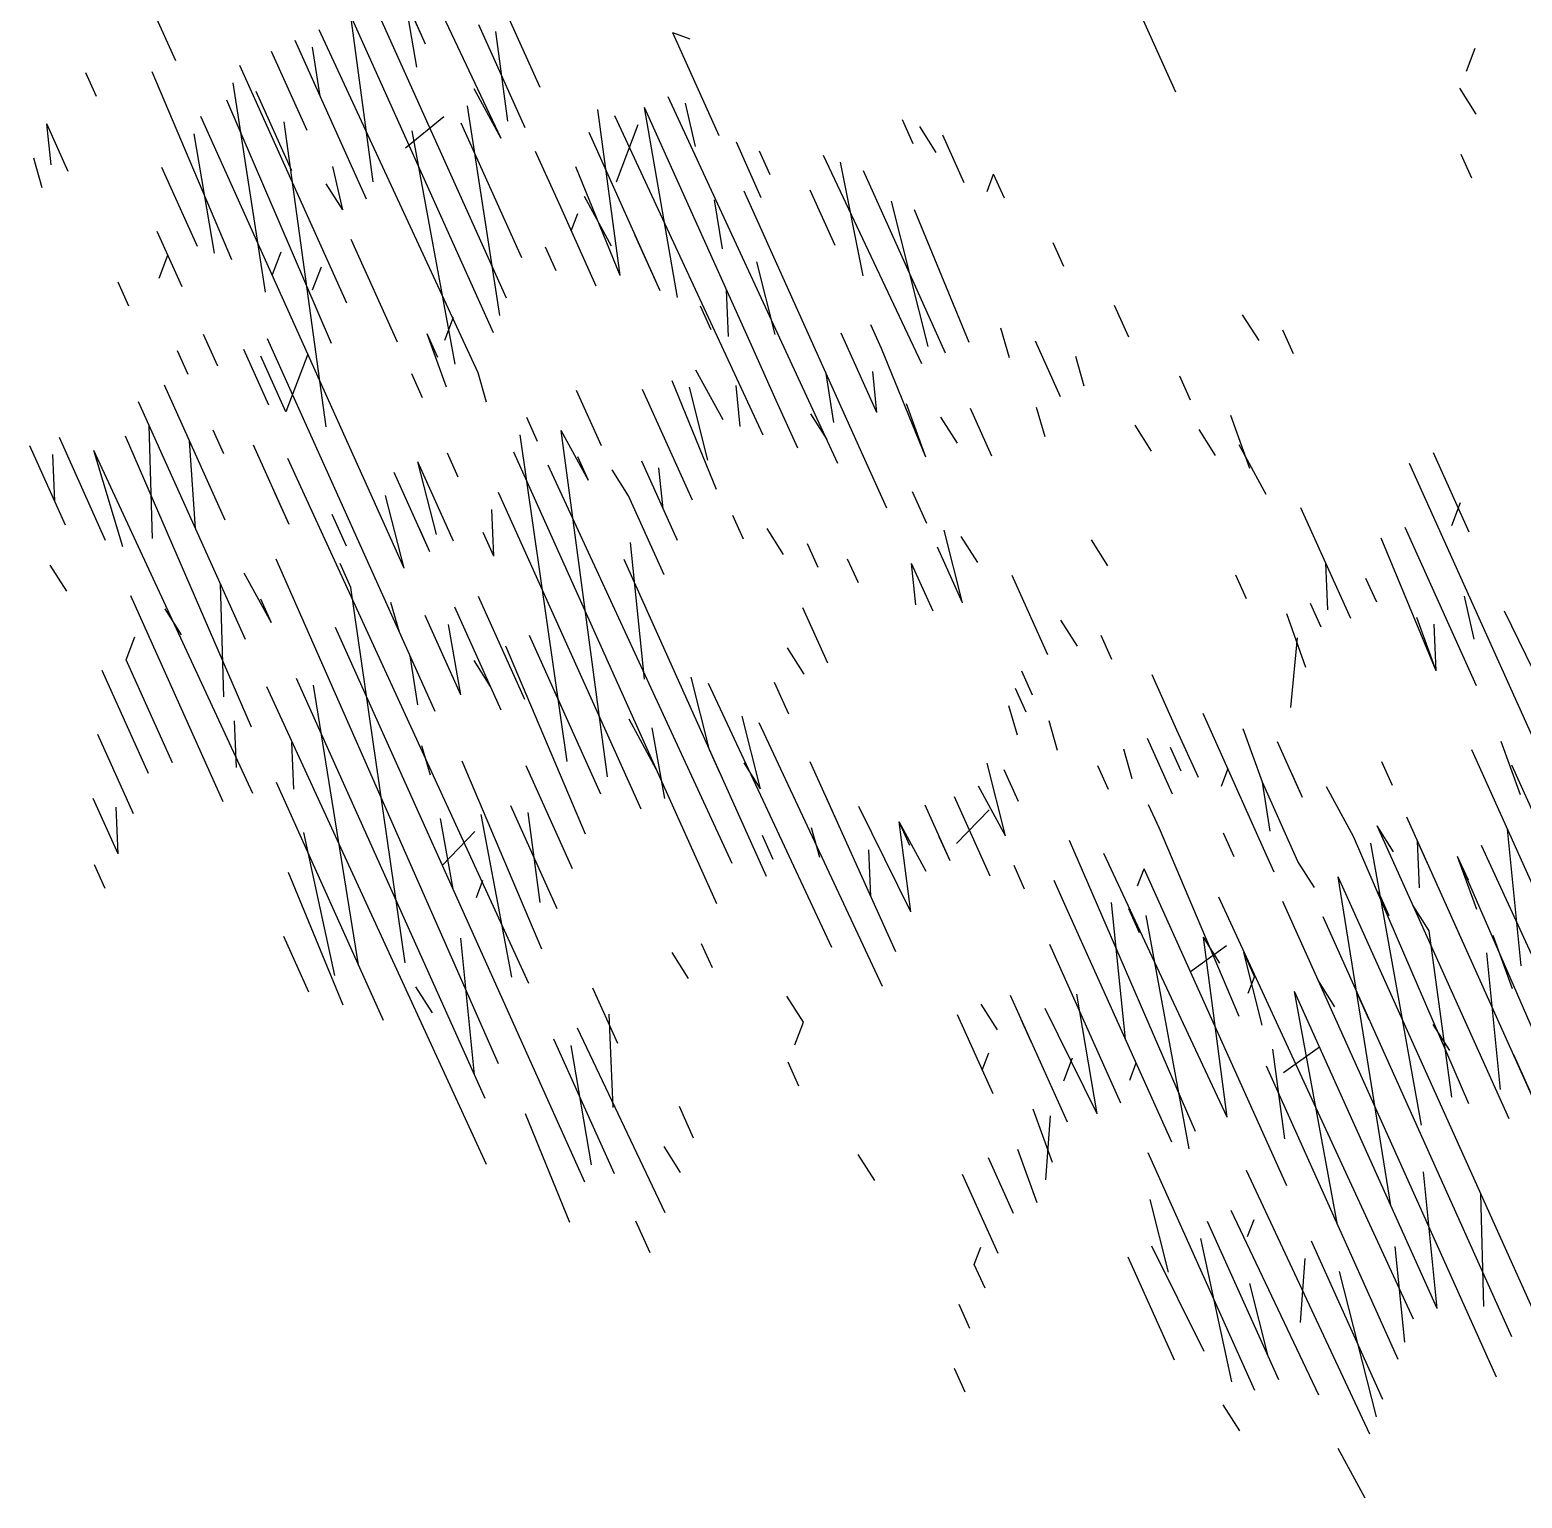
# Model space of a CAD drawing. Header units: metres. Extents: x 1851427 to 1852022, y 5183007 to 5183309.
# Drawn here: x 1851947.197 to 1851949.788, y 5183064.458 to 5183067.007 of the extents above; entities that cross this region are included whole.
import ezdxf

# ---------------------------------------------------------------- set-up
doc = ezdxf.new("R2010")
doc.units = ezdxf.units.M
doc.header["$LTSCALE"] = 2.5
doc.layers.add('FEUIL', color=7, linetype='CONTINUOUS')
doc.layers.add('TRONC', color=7, linetype='CONTINUOUS')
doc.layers.add('PRO_BAT', color=252, linetype='CONTINUOUS', lineweight=18)

# ---------------------------------------------------------------- blocks, each defined once
blk = doc.blocks.new('00_prunus')
at = {"layer": 'FEUIL', "color": 62, "linetype": 'Continuous'}
for p, q in [((2.3868, 4.6987), (2.3868, 4.719)), ((2.3665, 4.6682), (2.3868, 4.6835)), ((2.6052, 4.5971), (2.656, 4.6479)), ((2.3512, 4.6174), (2.3665, 4.6327)), ((2.7424, 4.465), (2.7729, 4.4955)), ((2.7729, 4.4803), (2.7932, 4.4955)), ((2.7932, 4.4803), (2.8084, 4.4955)), ((2.9456, 4.4295), (3.0116, 4.4955)), ((2.9964, 4.4955), (3.0116, 4.4955)), ((3.1132, 4.3634), (3.2504, 4.4955)), ((2.7068, 4.465), (2.7221, 4.4803)), ((2.7221, 4.465), (2.7221, 4.4803)), ((3.0624, 4.2415), (3.3012, 4.4803)), ((3.1996, 4.3939), (3.2504, 4.4803)), ((3.1996, 4.4142), (3.2656, 4.4803)), ((3.098, 4.4142), (3.1488, 4.465)), ((2.4376, 4.4295), (2.4528, 4.4447)), ((2.4681, 4.4295), (2.4884, 4.4447)), ((2.7068, 4.3279), (2.8237, 4.4447)), ((2.7221, 4.3126), (2.8592, 4.4447)), ((2.7576, 4.211), (2.9964, 4.4447)), ((2.7932, 4.3634), (2.844, 4.4447)), ((2.9608, 4.4142), (2.9812, 4.4447)), ((3.098, 4.3787), (3.164, 4.4447)), ((3.1132, 4.3787), (3.1488, 4.4447)), ((2.6916, 4.3431), (2.7729, 4.4295)), ((2.7221, 4.3279), (2.7932, 4.4295)), ((2.8592, 4.2771), (3.0116, 4.4295)), ((2.8948, 4.3939), (2.9304, 4.4295)), ((2.8948, 4.4142), (2.91, 4.4295)), ((2.9304, 4.2923), (3.0116, 4.4295)), ((2.8237, 4.3787), (2.8592, 4.4142)), ((2.8237, 4.211), (3.032, 4.4142)), ((2.9812, 4.2923), (3.0472, 4.4142)), ((3.0116, 4.4142), (3.0116, 4.3634)), ((3.0624, 4.211), (3.2656, 4.4142)), ((3.1996, 4.2923), (3.2656, 4.4142)), ((2.2496, 4.3431), (2.3004, 4.3939)), ((2.7424, 4.2263), (2.91, 4.3939)), ((2.9456, 4.2923), (3.0472, 4.3939)), ((3.0624, 4.1755), (3.286, 4.3939)), ((1.7061, 3.7691), (2.3157, 4.3787)), ((2.91, 4.3431), (2.9304, 4.3787)), ((3.0624, 4.2263), (3.1488, 4.3787)), ((3.1996, 4.2771), (3.3012, 4.3787)), ((3.2656, 4.3431), (3.286, 4.3787)), ((3.3876, 4.3279), (3.4384, 4.3787)), ((2.2649, 4.3431), (2.2649, 4.3634)), ((2.4376, 4.3279), (2.4681, 4.3634)), ((2.59, 4.3431), (2.6052, 4.3634)), ((2.6052, 4.3279), (2.6408, 4.3634)), ((2.656, 4.3431), (2.6713, 4.3634)), ((2.9812, 4.2923), (3.0472, 4.3634)), ((3.0624, 4.2771), (3.1488, 4.3634)), ((3.164, 4.3634), (3.1844, 4.3279)), ((3.2656, 4.3126), (3.3164, 4.3634)), ((2.4681, 4.3279), (2.4884, 4.3431)), ((2.844, 4.2923), (2.8796, 4.3431)), ((3.0828, 4.1755), (3.1844, 4.3431)), ((3.1844, 4.1907), (3.3368, 4.3431)), ((2.1988, 4.2263), (2.3004, 4.3279)), ((2.5189, 4.3126), (2.5392, 4.3279)), ((2.9964, 4.2771), (3.0472, 4.3279)), ((3.032, 4.3126), (3.032, 4.3279)), ((3.2504, 4.1755), (3.3368, 4.3279)), ((2.2344, 4.2263), (2.3157, 4.3126)), ((2.6052, 4.2923), (2.6205, 4.3126)), ((2.6916, 4.2415), (2.7576, 4.3126)), ((2.7424, 4.2618), (2.7932, 4.3126)), ((2.8796, 4.2771), (2.8948, 4.3126)), ((3.164, 4.0891), (3.286, 4.3126)), ((3.1844, 4.1552), (3.3368, 4.3126)), ((3.286, 4.1907), (3.4028, 4.3126)), ((2.1125, 4.211), (2.1988, 4.2923)), ((2.2141, 4.2618), (2.2344, 4.2923)), ((2.6408, 4.2618), (2.6713, 4.2923)), ((2.7424, 4.2618), (2.7576, 4.2923)), ((3.032, 4.2771), (3.0472, 4.2923)), ((3.0624, 4.0028), (3.352, 4.2923)), ((3.2148, 4.2618), (3.2352, 4.2923)), ((3.4384, 4.2771), (3.4536, 4.2923)), ((2.3157, 4.2415), (2.3512, 4.2771)), ((2.336, 4.2415), (2.3512, 4.2771)), ((2.6713, 4.2618), (2.6916, 4.2771)), ((2.7729, 4.2415), (2.7932, 4.2771)), ((3.2148, 4.2618), (3.2352, 4.2771)), ((3.3012, 4.1907), (3.352, 4.2771)), ((2.2344, 4.2263), (2.2496, 4.2618)), ((2.336, 4.2263), (2.3512, 4.2415)), ((2.402, 4.2263), (2.4173, 4.2415)), ((2.7932, 4.211), (2.8237, 4.2415)), ((2.844, 4.211), (2.8592, 4.2415)), ((2.8592, 4.211), (2.8948, 4.2415)), ((3.3164, 4.1907), (3.3672, 4.2415)), ((3.4384, 4.211), (3.4688, 4.2415)), ((3.4536, 4.211), (3.4688, 4.2415)), ((2.336, 4.1907), (2.3665, 4.2263)), ((2.5189, 4.211), (2.5392, 4.2263)), ((2.844, 4.1552), (2.91, 4.2263)), ((2.8592, 4.1755), (2.8948, 4.2263)), ((2.336, 4.1552), (2.3512, 4.211)), ((2.8592, 4.1399), (2.9304, 4.211)), ((3.098, 4.211), (3.098, 4.1907)), ((3.2148, 4.211), (3.2148, 4.1907)), ((3.2504, 4.211), (3.2504, 4.1907)), ((3.4536, 4.1907), (3.4688, 4.211)), ((2.6205, 4.1399), (2.656, 4.1907)), ((2.6205, 4.1755), (2.6408, 4.1907)), ((2.9456, 4.1552), (2.9812, 4.1907)), ((3.0828, 4.1552), (3.1132, 4.1907)), ((3.3164, 4.1552), (3.352, 4.1907)), ((1.8432, 3.8351), (2.1836, 4.1755)), ((2.0617, 4.0891), (2.148, 4.1755)), ((2.6205, 4.1399), (2.656, 4.1755)), ((3.3368, 4.1552), (3.3368, 4.1755)), ((2.6408, 4.1247), (2.6713, 4.1552)), ((2.656, 4.1247), (2.6713, 4.1552)), ((2.844, 3.9012), (2.9812, 4.1552)), ((2.8592, 4.1044), (2.91, 4.1552)), ((2.8796, 4.1247), (2.8948, 4.1552)), ((2.9456, 4.1247), (2.9812, 4.1552)), ((3.098, 4.1399), (3.1132, 4.1552)), ((2.5392, 4.1247), (2.5544, 4.1399)), ((2.8796, 3.9012), (3.0116, 4.1399)), ((2.9964, 3.9012), (3.2352, 4.1399)), ((3.1996, 4.1399), (3.1996, 4.0891)), ((2.082, 4.0231), (2.1328, 4.1247)), ((2.3004, 4.0891), (2.336, 4.1247)), ((2.3157, 4.0383), (2.402, 4.1247)), ((2.7221, 3.8707), (2.9812, 4.1247)), ((2.7221, 3.8351), (3.0116, 4.1247)), ((2.8592, 4.0739), (2.91, 4.1247)), ((3.1996, 4.0891), (3.2352, 4.1247)), ((3.2148, 4.0891), (3.2504, 4.1247)), ((3.2656, 4.1044), (3.286, 4.1247)), ((1.8229, 3.7843), (2.148, 4.1044)), ((2.0109, 3.9012), (2.2141, 4.1044)), ((2.3868, 4.0739), (2.4173, 4.1044)), ((2.5392, 4.0891), (2.5544, 4.1044)), ((3.0472, 4.0891), (3.0624, 4.1044)), ((1.9804, 3.9012), (2.1633, 4.0891)), ((2.0464, 3.9012), (2.2344, 4.0891)), ((2.1328, 4.0536), (2.1633, 4.0891)), ((2.1836, 4.0536), (2.1988, 4.0891)), ((2.2852, 4.0383), (2.336, 4.0891)), ((2.3157, 4.0536), (2.336, 4.0891)), ((2.3665, 4.0739), (2.3665, 4.0891)), ((2.402, 4.0739), (2.4173, 4.0891)), ((2.402, 4.0536), (2.4376, 4.0891)), ((2.5392, 4.0739), (2.5544, 4.0891)), ((2.7068, 4.0536), (2.7424, 4.0891)), ((2.8084, 3.8859), (3.0116, 4.0891)), ((2.844, 3.9875), (2.8948, 4.0891)), ((3.032, 4.0383), (3.0828, 4.0891)), ((3.0472, 4.0383), (3.0828, 4.0891)), ((2.082, 3.9012), (2.2496, 4.0739)), ((2.1125, 3.8707), (2.2344, 4.0739)), ((2.4376, 4.0536), (2.4528, 4.0739)), ((2.5392, 4.0536), (2.5544, 4.0739)), ((2.6916, 3.8707), (2.8948, 4.0739)), ((2.9964, 4.0383), (3.0116, 4.0739)), ((3.0472, 4.0231), (3.098, 4.0739)), ((3.2148, 3.9875), (3.3012, 4.0739)), ((2.7221, 4.0383), (2.7424, 4.0536)), ((2.844, 3.7183), (3.1844, 4.0536)), ((2.9964, 4.0383), (3.0116, 4.0536)), ((3.0624, 4.0028), (3.098, 4.0536)), ((3.164, 3.9012), (3.3164, 4.0536)), ((1.9601, 3.7488), (2.2496, 4.0383)), ((2.1125, 3.7996), (2.2496, 4.0383)), ((3.2352, 3.9723), (3.2656, 4.0383)), ((3.2656, 3.952), (3.3012, 4.0383)), ((2.0617, 3.9215), (2.1125, 4.0231)), ((2.0972, 3.9012), (2.1633, 4.0231)), ((2.2852, 3.9012), (2.402, 4.0231)), ((2.5189, 3.9723), (2.5544, 4.0231)), ((2.5189, 4.0028), (2.5392, 4.0231)), ((2.7221, 4.0028), (2.7424, 4.0231)), ((3.1132, 4.0028), (3.1336, 4.0231)), ((3.1336, 3.8351), (3.3164, 4.0231)), ((3.164, 4.0028), (3.1844, 4.0231)), ((1.9804, 3.7335), (2.2496, 4.0028)), ((1.9804, 3.698), (2.2852, 4.0028)), ((2.5189, 3.9723), (2.5544, 4.0028)), ((2.6205, 3.8351), (2.7932, 4.0028)), ((2.7729, 3.952), (2.8084, 4.0028)), ((3.1132, 3.7843), (3.3368, 4.0028)), ((3.286, 3.9367), (3.3368, 4.0028)), ((3.3012, 3.9367), (3.3672, 4.0028)), ((2.0617, 3.7183), (2.336, 3.9875)), ((2.1988, 3.7843), (2.402, 3.9875)), ((2.2649, 3.8199), (2.4376, 3.9875)), ((2.2852, 3.7996), (2.4681, 3.9875)), ((2.402, 3.9723), (2.402, 3.9875)), ((2.5189, 3.9367), (2.5697, 3.9875)), ((2.5392, 3.9875), (2.5544, 3.952)), ((2.5697, 3.8199), (2.7424, 3.9875)), ((2.7221, 3.9367), (2.7576, 3.9875)), ((2.844, 3.8859), (2.9456, 3.9875)), ((2.9456, 3.9215), (3.0116, 3.9875)), ((3.3368, 3.9367), (3.3876, 3.9875)), ((3.352, 3.952), (3.3672, 3.9875)), ((2.5544, 3.9367), (2.59, 3.9723)), ((2.5697, 3.8504), (2.6916, 3.9723)), ((2.844, 3.8504), (2.9608, 3.9723)), ((2.844, 3.6472), (3.164, 3.9723)), ((2.9456, 3.698), (3.098, 3.9723)), ((2.9812, 3.9215), (3.0116, 3.9723)), ((2.9812, 3.9215), (3.032, 3.9723)), ((2.2649, 3.9012), (2.3004, 3.952)), ((2.2649, 3.8199), (2.336, 3.952)), ((2.2852, 3.7843), (2.3868, 3.952)), ((2.3157, 3.952), (2.336, 3.9215)), ((2.3665, 3.8504), (2.4173, 3.952)), ((2.5697, 3.8859), (2.6052, 3.952)), ((2.5697, 3.9215), (2.6052, 3.952)), ((2.5697, 3.8859), (2.6408, 3.952)), ((2.7932, 3.9012), (2.8237, 3.952)), ((3.1488, 3.9215), (3.1844, 3.952)), ((2.0464, 3.7335), (2.2496, 3.9367)), ((2.148, 3.7691), (2.2496, 3.9367)), ((2.2852, 3.9367), (2.2852, 3.9215)), ((2.3004, 3.7843), (2.4528, 3.9367)), ((2.7424, 3.5811), (3.098, 3.9367)), ((3.0116, 3.9012), (3.032, 3.9367)), ((3.1488, 3.9215), (3.164, 3.9367)), ((3.164, 3.8504), (3.1996, 3.9367)), ((2.6052, 3.8859), (2.6205, 3.9215)), ((2.656, 3.9012), (2.6713, 3.9215)), ((2.2141, 3.9012), (2.2344, 3.8707)), ((2.3512, 3.7996), (2.4528, 3.9012)), ((2.6916, 3.8859), (2.7068, 3.9012)), ((3.1336, 3.7691), (3.2656, 3.9012)), ((3.2148, 3.8859), (3.2352, 3.9012)), ((3.3164, 3.8859), (3.3368, 3.9012)), ((2.2141, 3.8199), (2.2496, 3.8859)), ((2.844, 3.8199), (2.91, 3.8859)), ((2.844, 3.6167), (3.1132, 3.8859)), ((2.9812, 3.6827), (3.098, 3.8859)), ((2.0617, 3.6827), (2.2496, 3.8707)), ((2.3665, 3.7843), (2.4173, 3.8707)), ((2.8237, 3.5659), (3.1336, 3.8707)), ((2.844, 3.7488), (2.9608, 3.8707)), ((2.9812, 3.8504), (2.9964, 3.8707)), ((3.2504, 3.8504), (3.2504, 3.8707)), ((2.3665, 3.7843), (2.4376, 3.8504)), ((2.3868, 3.7691), (2.4681, 3.8504)), ((2.844, 3.7843), (2.91, 3.8504)), ((2.8592, 3.7843), (2.8948, 3.8504)), ((3.1844, 3.7843), (3.2504, 3.8504)), ((2.0109, 3.7488), (2.0464, 3.8351)), ((2.0464, 3.7335), (2.0972, 3.8351)), ((2.3512, 3.8199), (2.3512, 3.8351)), ((2.4376, 3.8199), (2.4528, 3.8351)), ((2.4681, 3.8199), (2.4884, 3.8351)), ((2.8592, 3.7183), (2.9304, 3.8351)), ((3.0828, 3.7996), (3.098, 3.8351)), ((3.1336, 3.7996), (3.1488, 3.8351)), ((3.1996, 3.7691), (3.2656, 3.8351)), ((2.402, 3.8199), (2.402, 3.7996)), ((2.4528, 3.7691), (2.5036, 3.8199)), ((2.9304, 3.8199), (2.9456, 3.7843)), ((2.9304, 3.7691), (2.9608, 3.8199)), ((2.4681, 3.7843), (2.4681, 3.7996)), ((2.7068, 3.7843), (2.7221, 3.7996)), ((2.9456, 3.6472), (3.098, 3.7996)), ((2.0617, 3.6167), (2.2344, 3.7843)), ((2.6205, 3.7691), (2.6408, 3.7843)), ((2.7221, 3.7691), (2.7424, 3.7843)), ((2.91, 3.7843), (2.91, 3.7691)), ((3.1996, 3.7335), (3.2504, 3.7843)), ((2.0617, 3.698), (2.0972, 3.7691)), ((2.1633, 3.6167), (2.3157, 3.7691)), ((2.3868, 3.7183), (2.402, 3.7691)), ((2.3868, 3.7335), (2.4173, 3.7691)), ((2.6205, 3.7488), (2.6205, 3.7691)), ((2.9964, 3.6675), (3.0624, 3.7691)), ((2.0617, 3.6472), (2.1633, 3.7488)), ((2.1125, 3.6319), (2.2344, 3.7488)), ((2.2141, 3.7335), (2.2141, 3.7488)), ((2.0617, 3.6319), (2.1328, 3.7335)), ((2.148, 3.6827), (2.1633, 3.7335)), ((2.148, 3.6319), (2.2496, 3.7335)), ((2.2649, 3.6827), (2.3004, 3.7335)), ((2.3868, 3.698), (2.4173, 3.7335)), ((2.6052, 3.7183), (2.6205, 3.7335)), ((2.7576, 3.698), (2.7932, 3.7335)), ((2.8592, 3.6319), (2.91, 3.7335)), ((2.9812, 3.6472), (3.0624, 3.7335)), ((3.1996, 3.698), (3.2148, 3.7335)), ((3.1996, 3.698), (3.2352, 3.7335)), ((2.1836, 3.6167), (2.2496, 3.7183)), ((2.402, 3.6827), (2.4376, 3.7183)), ((2.7424, 3.6472), (2.7729, 3.7183)), ((2.1633, 3.6472), (2.1988, 3.698)), ((2.2141, 3.6319), (2.2852, 3.698)), ((2.402, 3.6472), (2.4528, 3.698)), ((2.6713, 3.5811), (2.7932, 3.698)), ((2.2344, 3.6167), (2.3004, 3.6827)), ((2.5189, 3.6675), (2.5392, 3.6827)), ((2.7221, 3.5964), (2.8084, 3.6827)), ((2.7424, 3.5964), (2.7932, 3.6827)), ((2.91, 3.6675), (2.9304, 3.6827)), ((3.0116, 3.6472), (3.0472, 3.6827)), ((3.1996, 3.6675), (3.2148, 3.6827)), ((2.6713, 3.6472), (2.6916, 3.6675)), ((2.4173, 3.6319), (2.4173, 3.6472)), ((2.402, 3.6167), (2.4173, 3.6319)), ((2.6713, 3.6167), (2.6916, 3.6319)), ((2.7424, 3.5456), (2.8084, 3.6167)), ((2.0464, 3.5659), (2.082, 3.5964)), ((2.1633, 3.5811), (2.1836, 3.5964)), ((2.402, 3.5811), (2.4173, 3.5964)), ((2.6713, 3.5456), (2.6916, 3.5659)), ((2.3868, 3.5303), (2.402, 3.5456))]:
    blk.add_line(p, q, dxfattribs=at)
at = {"layer": 'TRONC', "color": 39, "linetype": 'Continuous'}
for p, q in [((2.6408, 4.4295), (2.656, 4.4447)), ((3.1996, 4.4142), (3.2148, 4.4295)), ((2.5697, 4.3939), (2.59, 4.4142)), ((3.1132, 4.3634), (3.1488, 4.3939)), ((2.5036, 4.3634), (2.5189, 4.3787)), ((3.0472, 4.3279), (3.0828, 4.3634)), ((2.4173, 4.3126), (2.4528, 4.3431)), ((2.9964, 4.3126), (3.032, 4.3431)), ((2.7576, 4.3126), (2.7729, 4.3279)), ((2.9456, 4.2923), (2.9812, 4.3279)), ((3.2656, 4.2771), (3.3164, 4.3279)), ((2.3512, 4.2771), (2.3868, 4.3126)), ((2.8948, 4.2771), (2.91, 4.2923)), ((2.3004, 4.2618), (2.3157, 4.2771)), ((2.6916, 4.2415), (2.7221, 4.2771)), ((2.8237, 4.2415), (2.8592, 4.2771)), ((2.2344, 4.2263), (2.2649, 4.2618)), ((2.7729, 4.2263), (2.7932, 4.2415)), ((3.1336, 4.1755), (3.1996, 4.2415)), ((2.7068, 4.1907), (2.7424, 4.2263)), ((2.6713, 4.1907), (2.6916, 4.211)), ((2.1328, 4.1552), (2.1633, 4.1907)), ((2.6205, 4.1755), (2.6408, 4.1907)), ((3.098, 4.1755), (3.1132, 4.1907)), ((2.5544, 4.1399), (2.59, 4.1755)), ((3.0472, 4.1552), (3.0624, 4.1755)), ((2.4884, 4.1399), (2.5036, 4.1552)), ((2.5189, 4.1399), (2.5392, 4.1552)), ((2.9964, 4.1399), (3.0116, 4.1552)), ((2.2344, 4.1247), (2.2496, 4.1399)), ((2.4173, 4.1044), (2.4528, 4.1399)), ((2.7068, 4.1247), (2.7221, 4.1399)), ((2.7424, 4.1247), (2.7576, 4.1399)), ((2.7729, 4.1247), (2.7932, 4.1399)), ((2.8084, 4.1247), (2.8237, 4.1399)), ((2.91, 4.1247), (2.9304, 4.1399)), ((2.9456, 4.1247), (2.9608, 4.1399)), ((3.352, 4.1247), (3.3672, 4.1399)), ((2.336, 4.0891), (2.3665, 4.1247)), ((2.2496, 4.0739), (2.2852, 4.1044)), ((2.3004, 4.0891), (2.3157, 4.1044)), ((3.286, 4.0891), (3.3012, 4.1044)), ((2.148, 4.0739), (2.1633, 4.0891)), ((2.1836, 4.0739), (2.1988, 4.0891)), ((2.2141, 4.0739), (2.2344, 4.0891)), ((2.5036, 4.0536), (2.5189, 4.0739)), ((2.4528, 4.0383), (2.4681, 4.0536)), ((3.164, 4.0028), (3.2148, 4.0536)), ((3.2352, 4.0383), (3.2504, 4.0536)), ((2.082, 4.0028), (2.1125, 4.0383)), ((2.1328, 4.0231), (2.148, 4.0383)), ((2.1633, 4.0231), (2.1836, 4.0383)), ((2.1988, 4.0231), (2.2141, 4.0383)), ((2.2344, 4.0231), (2.2496, 4.0383)), ((2.2649, 4.0231), (2.2852, 4.0383)), ((2.3004, 4.0231), (2.3157, 4.0383)), ((2.336, 4.0231), (2.3512, 4.0383)), ((2.402, 4.0231), (2.4173, 4.0383)), ((3.0472, 4.0231), (3.0624, 4.0383)), ((2.9304, 3.9367), (2.9964, 4.0028)), ((3.098, 3.9723), (3.1132, 3.9875)), ((2.9964, 3.9367), (3.032, 3.9723)), ((3.0472, 3.952), (3.0624, 3.9723)), ((2.0312, 3.9215), (2.0617, 3.952)), ((2.1125, 3.9367), (2.1328, 3.952)), ((2.1836, 3.9367), (2.1988, 3.952)), ((2.2141, 3.9367), (2.2344, 3.952)), ((2.2852, 3.9367), (2.3004, 3.952)), ((2.3157, 3.9367), (2.336, 3.952)), ((2.3868, 3.9367), (2.402, 3.952)), ((2.4528, 3.9367), (2.4681, 3.952)), ((2.4884, 3.9367), (2.5036, 3.952)), ((2.5544, 3.9367), (2.5697, 3.952)), ((2.59, 3.9367), (2.6052, 3.952)), ((2.656, 3.9367), (2.6713, 3.952)), ((2.7221, 3.9367), (2.7424, 3.952)), ((2.7576, 3.9367), (2.7729, 3.952)), ((2.8084, 3.9215), (2.844, 3.952)), ((2.8948, 3.9367), (2.91, 3.952)), ((2.9608, 3.9367), (2.9812, 3.952))]:
    blk.add_line(p, q, dxfattribs=at)

msp = doc.modelspace()

# ---------------------------------------------------------------- block references
at = {"layer": 'PRO_BAT', "xscale": -2.100000000007398, "yscale": 2.099999999994905, "zscale": 2.1, "rotation": 339.22055588187}
msp.add_blockref('00_prunus', (1851950.877, 5183055.9319), dxfattribs=at)

doc.saveas('drawing.dxf')
